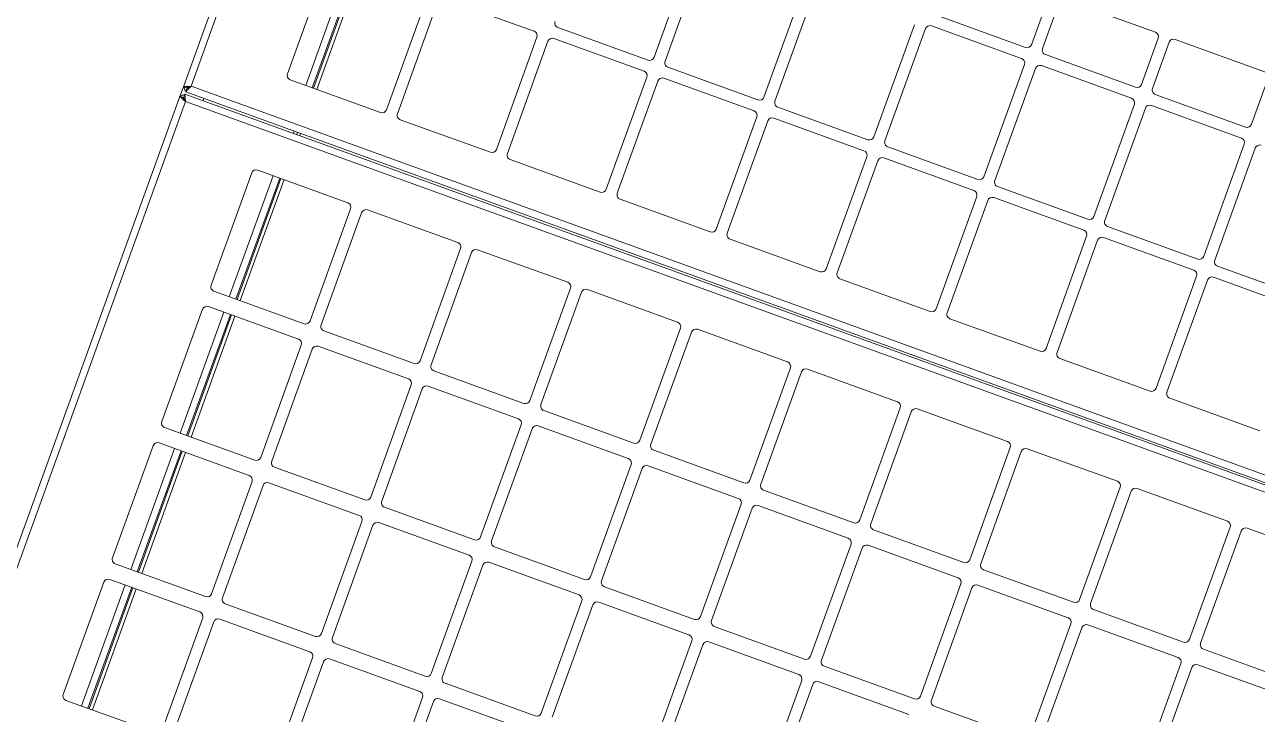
# Model space of a CAD drawing. Header units: metres. Extents: x -17822 to 152406, y -4219 to 19791.
# Drawn here: x 118368.1 to 118420.8, y 5735.3 to 5764.8 of the extents above; entities that cross this region are included whole.
import ezdxf

# ---------------------------------------------------------------- set-up
doc = ezdxf.new("R2010")
doc.units = ezdxf.units.M
doc.header["$LTSCALE"] = 100
doc.header["$MEASUREMENT"] = 0
doc.layers.get('0').update_dxf_attribs({"color": 9, "lineweight": 9})
doc.layers.add('TEKSAN', color=7, linetype='Continuous', lineweight=9)

# ---------------------------------------------------------------- blocks, each defined once
blk = doc.blocks.new('K500H165_üst')
at = {"color": 7, "linetype": 'Continuous', "lineweight": 15}
for p, q in [((44.15, 82.332), (44.15, -82.332)), ((44.25, -82.332), (44.25, 82.332)), ((43.85, 82.2), (43.85, -82.2)), ((44.55, -82.2), (44.55, 82.2)), ((46.25, -33.3), (46.25, -29.2)), ((51.75, -29.2), (51.75, -33.3)), ((52.45, -33.3), (52.45, -29.2)), ((51.55, -33.5), (46.45, -33.5)), ((57.75, -33.5), (52.65, -33.5)), ((36.15, -38.3), (36.15, -34.2)), ((36.65, -34.2), (36.65, -38.3)), ((42.15, -38.3), (42.15, -34.2)), ((46.25, -38.3), (46.25, -34.2)), ((46.45, -34), (51.55, -34)), ((51.75, -34.2), (51.75, -38.3)), ((52.45, -38.3), (52.45, -34.2)), ((52.65, -34), (57.75, -34)), ((29.95, -39), (27.85, -39)), ((30.85, -38.5), (35.95, -38.5)), ((35.95, -39), (30.85, -39)), ((36.85, -38.5), (41.95, -38.5)), ((41.95, -39), (36.85, -39)), ((51.55, -38.5), (46.45, -38.5)), ((46.45, -39), (51.55, -39)), ((57.75, -38.5), (52.65, -38.5)), ((52.65, -39), (57.75, -39)), ((27.65, -39.2), (27.65, -43.3)), ((30.15, -43.3), (30.15, -39.2)), ((30.65, -39.2), (30.65, -43.3)), ((36.15, -43.3), (36.15, -39.2)), ((36.65, -39.2), (36.65, -43.3)), ((42.15, -43.3), (42.15, -39.2)), ((46.25, -43.3), (46.25, -39.2)), ((51.75, -39.2), (51.75, -43.3)), ((52.45, -43.3), (52.45, -39.2)), ((57.95, -39.2), (57.95, -43.3)), ((27.85, -43.5), (29.95, -43.5)), ((30.85, -43.5), (35.95, -43.5)), ((36.85, -43.5), (41.95, -43.5)), ((51.55, -43.5), (46.45, -43.5)), ((57.75, -43.5), (52.65, -43.5)), ((27.65, -44.2), (27.65, -48.3)), ((29.95, -44), (27.85, -44)), ((30.15, -48.3), (30.15, -44.2)), ((30.65, -44.2), (30.65, -48.3)), ((35.95, -44), (30.85, -44)), ((36.15, -48.3), (36.15, -44.2)), ((36.65, -44.2), (36.65, -48.3)), ((41.95, -44), (36.85, -44)), ((42.15, -48.3), (42.15, -44.2)), ((46.25, -48.3), (46.25, -44.2)), ((46.45, -44), (51.55, -44)), ((51.75, -44.2), (51.75, -48.3)), ((52.45, -48.3), (52.45, -44.2)), ((52.65, -44), (57.75, -44)), ((57.95, -44.2), (57.95, -48.3)), ((58.65, -48.3), (58.65, -44.2)), ((27.85, -48.5), (29.95, -48.5)), ((30.85, -48.5), (35.95, -48.5)), ((36.85, -48.5), (41.95, -48.5)), ((51.55, -48.5), (46.45, -48.5)), ((57.75, -48.5), (52.65, -48.5)), ((63.95, -48.5), (58.85, -48.5)), ((29.95, -49), (27.85, -49)), ((35.95, -49), (30.85, -49)), ((41.95, -49), (36.85, -49)), ((46.45, -49), (51.55, -49)), ((52.65, -49), (57.75, -49)), ((58.85, -49), (63.95, -49)), ((30.15, -53.3), (30.15, -49.2)), ((30.65, -49.2), (30.65, -53.3)), ((36.15, -53.3), (36.15, -49.2)), ((36.65, -49.2), (36.65, -53.3)), ((42.15, -53.3), (42.15, -49.2)), ((46.25, -53.3), (46.25, -49.2)), ((51.75, -49.2), (51.75, -53.3)), ((52.45, -53.3), (52.45, -49.2)), ((57.95, -49.2), (57.95, -53.3)), ((58.65, -53.3), (58.65, -49.2)), ((30.85, -53.5), (35.95, -53.5)), ((36.85, -53.5), (41.95, -53.5)), ((51.55, -53.5), (46.45, -53.5)), ((57.75, -53.5), (52.65, -53.5)), ((63.95, -53.5), (58.85, -53.5)), ((35.95, -54), (30.85, -54)), ((36.15, -58.3), (36.15, -54.2)), ((36.65, -54.2), (36.65, -58.3)), ((41.95, -54), (36.85, -54)), ((42.15, -58.3), (42.15, -54.2)), ((46.25, -58.3), (46.25, -54.2)), ((46.45, -54), (51.55, -54)), ((51.75, -54.2), (51.75, -58.3)), ((52.45, -58.3), (52.45, -54.2)), ((52.65, -54), (57.75, -54)), ((57.95, -54.2), (57.95, -58.3)), ((58.65, -58.3), (58.65, -54.2)), ((58.85, -54), (63.95, -54)), ((30.85, -58.5), (35.95, -58.5)), ((36.85, -58.5), (41.95, -58.5)), ((51.55, -58.5), (46.45, -58.5)), ((57.75, -58.5), (52.65, -58.5)), ((63.95, -58.5), (58.85, -58.5)), ((35.95, -59), (30.85, -59)), ((41.95, -59), (36.85, -59)), ((46.45, -59), (51.55, -59)), ((52.65, -59), (57.75, -59)), ((58.85, -59), (63.95, -59)), ((36.15, -63.3), (36.15, -59.2)), ((36.65, -59.2), (36.65, -63.3)), ((42.15, -63.3), (42.15, -59.2)), ((46.25, -63.3), (46.25, -59.2)), ((51.75, -59.2), (51.75, -63.3)), ((52.45, -63.3), (52.45, -59.2)), ((57.95, -59.2), (57.95, -63.3)), ((58.65, -63.3), (58.65, -59.2)), ((64.15, -59.2), (64.15, -63.3)), ((64.85, -63.3), (64.85, -59.2)), ((30.85, -63.5), (35.95, -63.5)), ((36.85, -63.5), (41.95, -63.5)), ((51.55, -63.5), (46.45, -63.5)), ((57.75, -63.5), (52.65, -63.5)), ((63.95, -63.5), (58.85, -63.5)), ((70.15, -63.5), (65.05, -63.5)), ((35.95, -64), (30.85, -64)), ((36.15, -68.3), (36.15, -64.2)), ((36.65, -64.2), (36.65, -68.3)), ((41.95, -64), (36.85, -64)), ((42.15, -68.3), (42.15, -64.2)), ((46.25, -68.3), (46.25, -64.2)), ((46.45, -64), (51.55, -64)), ((51.75, -64.2), (51.75, -68.3)), ((52.45, -68.3), (52.45, -64.2)), ((52.65, -64), (57.75, -64)), ((57.95, -64.2), (57.95, -68.3)), ((58.65, -68.3), (58.65, -64.2)), ((58.85, -64), (63.95, -64)), ((64.15, -64.2), (64.15, -68.3)), ((64.85, -68.3), (64.85, -64.2)), ((65.05, -64), (70.15, -64)), ((36.85, -68.5), (41.95, -68.5)), ((51.55, -68.5), (46.45, -68.5)), ((57.75, -68.5), (52.65, -68.5)), ((63.95, -68.5), (58.85, -68.5)), ((70.15, -68.5), (65.05, -68.5)), ((41.95, -69), (36.85, -69)), ((46.45, -69), (51.55, -69)), ((52.65, -69), (57.75, -69)), ((58.85, -69), (63.95, -69)), ((65.05, -69), (70.15, -69)), ((36.65, -69.2), (36.65, -73.3)), ((42.15, -73.3), (42.15, -69.2)), ((46.25, -73.3), (46.25, -69.2)), ((51.75, -69.2), (51.75, -73.3)), ((52.45, -73.3), (52.45, -69.2)), ((57.95, -69.2), (57.95, -73.3)), ((58.65, -73.3), (58.65, -69.2)), ((64.15, -69.2), (64.15, -73.3)), ((64.85, -73.3), (64.85, -69.2)), ((36.85, -73.5), (41.95, -73.5)), ((51.55, -73.5), (46.45, -73.5)), ((57.75, -73.5), (52.65, -73.5)), ((63.95, -73.5), (58.85, -73.5)), ((70.15, -73.5), (65.05, -73.5)), ((41.95, -74), (36.85, -74)), ((42.15, -78.3), (42.15, -74.2)), ((46.25, -78.3), (46.25, -74.2)), ((46.45, -74), (51.55, -74)), ((51.75, -74.2), (51.75, -78.3)), ((52.45, -78.3), (52.45, -74.2)), ((52.65, -74), (57.75, -74)), ((57.95, -74.2), (57.95, -78.3)), ((58.65, -78.3), (58.65, -74.2)), ((58.85, -74), (63.95, -74)), ((64.15, -74.2), (64.15, -78.3)), ((64.85, -78.3), (64.85, -74.2)), ((65.05, -74), (70.15, -74)), ((70.35, -74.2), (70.35, -78.3)), ((42.15, -77.1), (36.65, -77.1)), ((36.65, -77.25), (42.15, -77.25)), ((42.15, -77.3), (36.65, -77.3)), ((44.25, -77.1), (44.15, -77.1)), ((44.15, -77.25), (44.25, -77.25)), ((44.15, -77.4), (44.25, -77.4)), ((51.75, -77.1), (46.25, -77.1)), ((46.25, -77.25), (51.75, -77.25)), ((46.25, -77.3), (51.75, -77.3)), ((57.95, -77.1), (52.45, -77.1)), ((52.45, -77.25), (57.95, -77.25)), ((52.45, -77.3), (57.95, -77.3)), ((64.15, -77.1), (58.65, -77.1)), ((58.65, -77.25), (64.15, -77.25)), ((58.65, -77.3), (64.15, -77.3)), ((70.35, -77.1), (64.85, -77.1)), ((64.85, -77.25), (70.35, -77.25)), ((64.85, -77.3), (70.35, -77.3)), ((42.15, -77.6), (36.65, -77.6)), ((51.75, -77.6), (46.25, -77.6)), ((57.95, -77.6), (52.45, -77.6)), ((64.15, -77.6), (58.65, -77.6)), ((70.35, -77.6), (64.85, -77.6)), ((36.85, -78.5), (41.95, -78.5)), ((51.55, -78.5), (46.45, -78.5)), ((57.75, -78.5), (52.65, -78.5)), ((63.95, -78.5), (58.85, -78.5)), ((70.15, -78.5), (65.05, -78.5)), ((44.15, -81.51), (44.25, -81.51)), ((43.85, -82.2), (-27.9, -82.2)), ((149.95, -82.2), (44.55, -82.2)), ((43.982, -82.5), (-28.032, -82.5)), ((43.982, -82.35), (43.982, -82.317)), ((43.982, -82.5), (43.982, -82.35)), ((44.418, -82.5), (43.982, -82.5)), ((44.15, -82.332), (44, -82.332)), ((44.25, -82.332), (44.4, -82.332)), ((44.418, -82.317), (44.418, -82.35)), ((44.418, -82.5), (44.418, -82.35)), ((150.082, -82.5), (44.418, -82.5))]:
    blk.add_line(p, q, dxfattribs=at)
at = {"color": 7, "linetype": 'Continuous', "lineweight": 15, "flags": 128}
for points in [[(43.85, -82.2), (43.902, -82.223), (43.953, -82.245), (44, -82.266), (44.043, -82.285), (44.08, -82.301), (44.11, -82.315), (44.132, -82.324), (44.145, -82.33), (44.15, -82.332)], [(43.85, -82.2), (43.879, -82.226), (43.907, -82.251), (43.933, -82.274), (43.956, -82.294), (43.975, -82.31), (43.989, -82.322), (43.997, -82.33), (44, -82.332)], [(44.25, -82.332), (44.255, -82.33), (44.268, -82.324), (44.29, -82.315), (44.32, -82.301), (44.357, -82.285), (44.4, -82.266), (44.447, -82.245), (44.498, -82.223), (44.55, -82.2)], [(44.4, -82.332), (44.403, -82.33), (44.411, -82.322), (44.425, -82.31), (44.444, -82.294), (44.467, -82.274), (44.493, -82.251), (44.521, -82.226), (44.55, -82.2)], [(44.55, -82.2), (44.524, -82.229), (44.499, -82.257), (44.476, -82.283), (44.456, -82.306), (44.44, -82.325), (44.428, -82.339), (44.42, -82.347), (44.418, -82.35)], [(44.55, -82.2), (44.527, -82.252), (44.505, -82.303), (44.484, -82.35), (44.465, -82.393), (44.449, -82.43), (44.435, -82.46), (44.426, -82.482), (44.42, -82.495), (44.418, -82.5)]]:
    blk.add_lwpolyline(points, dxfattribs=at)
at = {"color": 7, "linetype": 'Continuous', "lineweight": 15}
for centre, radius, start, end in [((46.45, -33.3), 0.2, 180, 270), ((51.55, -33.3), 0.2, 270, 0), ((52.65, -33.3), 0.2, 180, 270), ((46.45, -34.2), 0.2, 90, 180), ((51.55, -34.2), 0.2, 0, 90), ((52.65, -34.2), 0.2, 90, 180), ((30.85, -38.3), 0.2, 180, 270), ((35.95, -38.3), 0.2, 270, 0), ((36.85, -38.3), 0.2, 180, 270), ((41.95, -38.3), 0.2, 270, 0), ((46.45, -38.3), 0.2, 180, 270), ((51.55, -38.3), 0.2, 270, 0), ((52.65, -38.3), 0.2, 180, 270), ((29.95, -39.2), 0.2, 0, 90), ((30.85, -39.2), 0.2, 90, 180), ((35.95, -39.2), 0.2, 0, 90), ((36.85, -39.2), 0.2, 90, 180), ((41.95, -39.2), 0.2, 0, 90), ((46.45, -39.2), 0.2, 90, 180), ((51.55, -39.2), 0.2, 0, 90), ((52.65, -39.2), 0.2, 90, 180), ((27.85, -43.3), 0.2, 180, 270), ((29.95, -43.3), 0.2, 270, 0), ((30.85, -43.3), 0.2, 180, 270), ((35.95, -43.3), 0.2, 270, 0), ((36.85, -43.3), 0.2, 180, 270), ((41.95, -43.3), 0.2, 270, 0), ((46.45, -43.3), 0.2, 180, 270), ((51.55, -43.3), 0.2, 270, 0), ((52.65, -43.3), 0.2, 180, 270), ((57.75, -43.3), 0.2, 270, 0), ((27.85, -44.2), 0.2, 90, 180), ((29.95, -44.2), 0.2, 0, 90), ((30.85, -44.2), 0.2, 90, 180), ((35.95, -44.2), 0.2, 0, 90), ((36.85, -44.2), 0.2, 90, 180), ((41.95, -44.2), 0.2, 0, 90), ((46.45, -44.2), 0.2, 90, 180), ((51.55, -44.2), 0.2, 0, 90), ((52.65, -44.2), 0.2, 90, 180), ((57.75, -44.2), 0.2, 0, 90), ((29.95, -48.3), 0.2, 270, 0), ((30.85, -48.3), 0.2, 180, 270), ((35.95, -48.3), 0.2, 270, 0), ((36.85, -48.3), 0.2, 180, 270), ((41.95, -48.3), 0.2, 270, 0), ((46.45, -48.3), 0.2, 180, 270), ((51.55, -48.3), 0.2, 270, 0), ((52.65, -48.3), 0.2, 180, 270), ((57.75, -48.3), 0.2, 270, 0), ((58.85, -48.3), 0.2, 180, 270), ((29.95, -49.2), 0.2, 0, 90), ((30.85, -49.2), 0.2, 90, 180), ((35.95, -49.2), 0.2, 0, 90), ((36.85, -49.2), 0.2, 90, 180), ((41.95, -49.2), 0.2, 0, 90), ((46.45, -49.2), 0.2, 90, 180), ((51.55, -49.2), 0.2, 0, 90), ((52.65, -49.2), 0.2, 90, 180), ((57.75, -49.2), 0.2, 0, 90), ((58.85, -49.2), 0.2, 90, 180), ((30.85, -53.3), 0.2, 180, 270), ((35.95, -53.3), 0.2, 270, 0), ((36.85, -53.3), 0.2, 180, 270), ((41.95, -53.3), 0.2, 270, 0), ((46.45, -53.3), 0.2, 180, 270), ((51.55, -53.3), 0.2, 270, 0), ((52.65, -53.3), 0.2, 180, 270), ((57.75, -53.3), 0.2, 270, 0), ((58.85, -53.3), 0.2, 180, 270), ((35.95, -54.2), 0.2, 0, 90), ((36.85, -54.2), 0.2, 90, 180), ((41.95, -54.2), 0.2, 0, 90), ((46.45, -54.2), 0.2, 90, 180), ((51.55, -54.2), 0.2, 0, 90), ((52.65, -54.2), 0.2, 90, 180), ((57.75, -54.2), 0.2, 0, 90), ((58.85, -54.2), 0.2, 90, 180), ((35.95, -58.3), 0.2, 270, 0), ((36.85, -58.3), 0.2, 180, 270), ((41.95, -58.3), 0.2, 270, 0), ((46.45, -58.3), 0.2, 180, 270), ((51.55, -58.3), 0.2, 270, 0), ((52.65, -58.3), 0.2, 180, 270), ((57.75, -58.3), 0.2, 270, 0), ((58.85, -58.3), 0.2, 180, 270), ((35.95, -59.2), 0.2, 0, 90), ((36.85, -59.2), 0.2, 90, 180), ((41.95, -59.2), 0.2, 0, 90), ((46.45, -59.2), 0.2, 90, 180), ((51.55, -59.2), 0.2, 0, 90), ((52.65, -59.2), 0.2, 90, 180), ((57.75, -59.2), 0.2, 0, 90), ((58.85, -59.2), 0.2, 90, 180), ((63.95, -59.2), 0.2, 0, 90), ((35.95, -63.3), 0.2, 270, 0), ((36.85, -63.3), 0.2, 180, 270), ((41.95, -63.3), 0.2, 270, 0), ((46.45, -63.3), 0.2, 180, 270), ((51.55, -63.3), 0.2, 270, 0), ((52.65, -63.3), 0.2, 180, 270), ((57.75, -63.3), 0.2, 270, 0), ((58.85, -63.3), 0.2, 180, 270), ((63.95, -63.3), 0.2, 270, 0), ((65.05, -63.3), 0.2, 180, 270), ((35.95, -64.2), 0.2, 0, 90), ((36.85, -64.2), 0.2, 90, 180), ((41.95, -64.2), 0.2, 0, 90), ((46.45, -64.2), 0.2, 90, 180), ((51.55, -64.2), 0.2, 0, 90), ((52.65, -64.2), 0.2, 90, 180), ((57.75, -64.2), 0.2, 0, 90), ((58.85, -64.2), 0.2, 90, 180), ((63.95, -64.2), 0.2, 0, 90), ((65.05, -64.2), 0.2, 90, 180), ((35.95, -68.3), 0.2, 270, 0), ((36.85, -68.3), 0.2, 180, 270), ((41.95, -68.3), 0.2, 270, 0), ((46.45, -68.3), 0.2, 180, 270), ((51.55, -68.3), 0.2, 270, 0), ((52.65, -68.3), 0.2, 180, 270), ((57.75, -68.3), 0.2, 270, 0), ((58.85, -68.3), 0.2, 180, 270), ((63.95, -68.3), 0.2, 270, 0), ((65.05, -68.3), 0.2, 180, 270), ((36.85, -69.2), 0.2, 90, 180), ((41.95, -69.2), 0.2, 0, 90), ((46.45, -69.2), 0.2, 90, 180), ((51.55, -69.2), 0.2, 0, 90), ((52.65, -69.2), 0.2, 90, 180), ((57.75, -69.2), 0.2, 0, 90), ((58.85, -69.2), 0.2, 90, 180), ((63.95, -69.2), 0.2, 0, 90), ((65.05, -69.2), 0.2, 90, 180), ((41.95, -73.3), 0.2, 270, 0), ((46.45, -73.3), 0.2, 180, 270), ((51.55, -73.3), 0.2, 270, 0), ((52.65, -73.3), 0.2, 180, 270), ((57.75, -73.3), 0.2, 270, 0), ((58.85, -73.3), 0.2, 180, 270), ((63.95, -73.3), 0.2, 270, 0), ((65.05, -73.3), 0.2, 180, 270), ((41.95, -74.2), 0.2, 0, 90), ((46.45, -74.2), 0.2, 90, 180), ((51.55, -74.2), 0.2, 0, 90), ((52.65, -74.2), 0.2, 90, 180), ((57.75, -74.2), 0.2, 0, 90), ((58.85, -74.2), 0.2, 90, 180), ((63.95, -74.2), 0.2, 0, 90), ((65.05, -74.2), 0.2, 90, 180), ((41.95, -78.3), 0.2, 270, 0), ((46.45, -78.3), 0.2, 180, 270), ((51.55, -78.3), 0.2, 270, 0), ((52.65, -78.3), 0.2, 180, 270), ((57.75, -78.3), 0.2, 270, 0), ((58.85, -78.3), 0.2, 180, 270), ((63.95, -78.3), 0.2, 270, 0), ((65.05, -78.3), 0.2, 180, 270), ((70.15, -78.3), 0.2, 270, 0), ((44.55, -82.2), 0.3, 206.1725, 243.8275)]:
    blk.add_arc(centre, radius, start, end, dxfattribs=at)
for points, knots in [([(43.85, -82.2), (43.868, -82.221), (43.898, -82.256), (43.933, -82.293), (43.952, -82.317), (43.965, -82.334), (43.975, -82.347), (43.98, -82.349), (43.982, -82.35)], [0, 0, 0, 0, 0.300519, 0.498572, 0.607073, 0.725876, 0.856505, 1, 1, 1, 1]), ([(43.85, -82.2), (43.868, -82.242), (43.898, -82.313), (43.941, -82.404), (43.962, -82.462), (43.975, -82.494), (43.98, -82.498), (43.982, -82.5)], [0, 0, 0, 0, 0.278092, 0.466761, 0.700471, 0.841952, 1, 1, 1, 1]), ([(43.982, -82.465), (44.003, -82.454), (44.055, -82.427), (44.102, -82.377), (44.115, -82.338), (44.116, -82.332)], [0, 0, 0, 0, 0.366541, 0.908799, 1, 1, 1, 1])]:
    blk.add_open_spline(points, degree=3, knots=knots, dxfattribs=at)

msp = doc.modelspace()

# ---------------------------------------------------------------- block references
at = {"layer": 'TEKSAN', "rotation": 250.1125129141476}
msp.add_blockref('K500H165_üst', (118467.454, 5775.4), dxfattribs=at)

doc.saveas('drawing.dxf')
